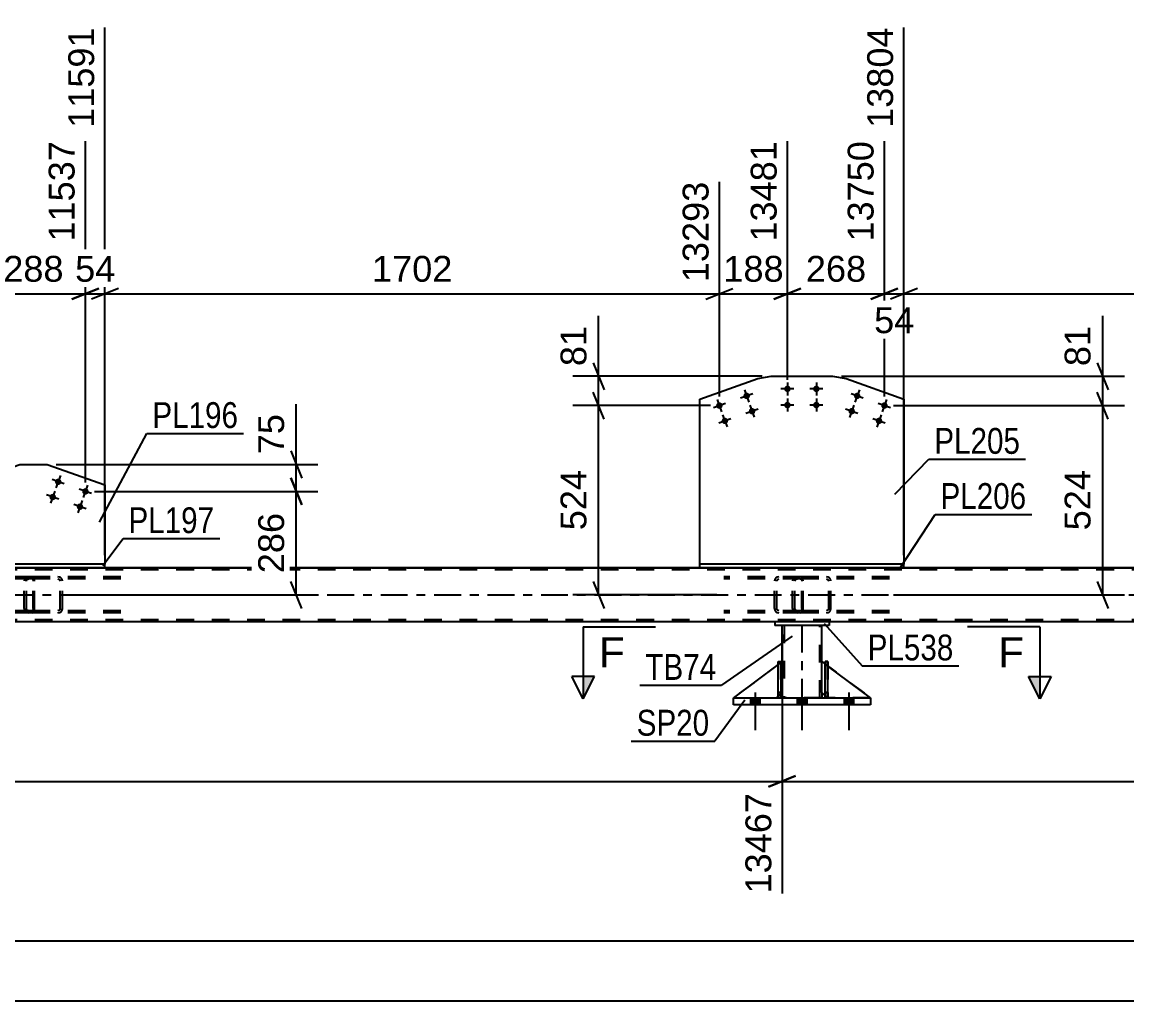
# Model space of a CAD drawing. Header units: millimetres. Extents: x 0 to 1189, y 0 to 841.
# Drawn here: x 519 to 641.4, y 340.8 to 449.3 of the extents above; entities that cross this region are included whole.
import ezdxf

# ---------------------------------------------------------------- set-up
doc = ezdxf.new("R2010")
doc.units = ezdxf.units.MM
doc.linetypes.add('DXK_LINE_DOT2', pattern=[3.9198, 1.9599, -1.9599])
doc.linetypes.add('DXK_LINE_DOT3', pattern=[5.9187, 2.979, -0.9799, 0.9799, -0.9799])
doc.styles.add('Arial', font='ARIAL.TTF', dxfattribs={"height": 0.2})
doc.styles.add('Arial Narrow', font='ARIALN.TTF', dxfattribs={"height": 0.2})

# ---------------------------------------------------------------- blocks, each defined once
blk = doc.blocks.new('Part-203770571-2530 - 2383')
at = {"color": 7, "linetype": 'DXK_LINE_DOT2'}
for p, q in [((608.24, 378.42), (607.92, 378.42)), ((607.92, 375.02), (607.92, 378.42)), ((607.92, 378.42), (607.92, 374.42)), ((608.24, 378.42), (608.24, 375.02)), ((608.24, 374.42), (608.24, 378.42)), ((608.24, 375.02), (607.92, 375.02)), ((607.92, 374.42), (607.92, 375.02)), ((608.24, 375.02), (608.24, 374.42)), ((608.24, 374.42), (607.92, 374.42)), ((608.24, 374.42), (608.24, 374.42))]:
    blk.add_line(p, q, dxfattribs=at)
blk = doc.blocks.new('Bolt-203770571-2579 - 2383')
at = {"linetype": 'Continuous'}
for points in [[(523.3, 398.23, -1), (522.63, 398.47, -1)], [(522.7, 396.54, -1), (522.02, 396.78, -1)], [(526.32, 397.16, -1), (525.64, 397.4, -1)], [(525.72, 395.47, -1), (525.04, 395.71, -1)]]:
    blk.add_hatch(color=1, dxfattribs=at).paths.add_polyline_path(points)
at = {"color": 1, "linetype": 'Continuous'}
for p, q in [((523.21, 399.03), (522.72, 397.67)), ((523.64, 398.11), (522.29, 398.59)), ((526.22, 397.96), (525.74, 396.6)), ((523.04, 396.41), (521.68, 396.9)), ((522.6, 397.33), (522.12, 395.98)), ((526.66, 397.04), (525.3, 397.52)), ((526.06, 395.35), (524.7, 395.83)), ((525.62, 396.26), (525.14, 394.91))]:
    blk.add_line(p, q, dxfattribs=at)
blk = doc.blocks.new('Part-203770571-2462 - 2383')
at = {"color": 7, "linetype": 'DXK_LINE_DOT2'}
for p, q in [((602.72, 378.42), (603.04, 378.42)), ((602.72, 375.02), (602.72, 378.42)), ((602.72, 378.42), (602.72, 374.42)), ((603.04, 378.42), (603.04, 375.02)), ((603.04, 374.42), (603.04, 378.33)), ((603.04, 375.02), (602.72, 375.02)), ((602.72, 374.42), (602.72, 375.02)), ((603.04, 375.02), (603.04, 374.42)), ((603.04, 374.42), (602.72, 374.42)), ((603.04, 374.42), (603.04, 374.42))]:
    blk.add_line(p, q, dxfattribs=at)
blk = doc.blocks.new('Part-203770571-2464 - 2383')
at = {"color": 2, "linetype": 'Continuous'}
for p, q in [((602.72, 374.42), (602.72, 378.42)), ((602.72, 378.42), (603.04, 378.42)), ((603.04, 374.42), (603.04, 378.42)), ((602.72, 374.42), (602.72, 374.42)), ((603.04, 374.42), (602.72, 374.42))]:
    blk.add_line(p, q, dxfattribs=at)
at = {"color": 7, "linetype": 'DXK_LINE_DOT2'}
for p, q in [((602.72, 378.42), (602.72, 375.02)), ((603.04, 375.02), (603.04, 378.42)), ((602.72, 375.02), (602.72, 374.42)), ((602.72, 375.02), (603.04, 375.02)), ((603.04, 374.42), (603.04, 375.02)), ((602.72, 374.42), (602.72, 374.42)), ((602.72, 374.42), (602.72, 374.42)), ((603.04, 374.42), (603.04, 374.42))]:
    blk.add_line(p, q, dxfattribs=at)
blk = doc.blocks.new('Part-203770571-2400 - 2383')
at = {"color": 7, "linetype": 'DXK_LINE_DOT2'}
for p, q in [((604.36, 387.53), (604.32, 387.34)), ((604.32, 384.3), (604.32, 387.34)), ((604.57, 387.34), (604.59, 387.43)), ((604.57, 384.3), (604.57, 387.34)), ((604.59, 387.43), (604.65, 387.51)), ((604.83, 387.82), (604.63, 387.79)), ((604.65, 387.51), (604.73, 387.56)), ((604.73, 387.56), (604.83, 387.58)), ((615.06, 387.82), (604.83, 387.82)), ((615.06, 387.58), (604.83, 387.58)), ((608.26, 387.79), (608.06, 387.82)), ((608.06, 387.58), (608.16, 387.56)), ((608.16, 387.56), (608.24, 387.51)), ((608.24, 387.51), (608.3, 387.43)), ((608.3, 387.43), (608.32, 387.34)), ((608.32, 384.3), (608.32, 387.34)), ((608.57, 387.34), (608.53, 387.53)), ((608.57, 384.3), (608.57, 387.34)), ((604.32, 384.3), (604.36, 384.12)), ((604.59, 384.21), (604.57, 384.3)), ((608.32, 384.3), (608.3, 384.21)), ((608.53, 384.12), (608.57, 384.3)), ((604.65, 384.13), (604.59, 384.21)), ((604.63, 383.86), (604.83, 383.82)), ((604.73, 384.08), (604.65, 384.13)), ((604.83, 384.06), (604.73, 384.08)), ((615.06, 384.06), (604.83, 384.06)), ((615.06, 383.82), (604.83, 383.82)), ((608.16, 384.08), (608.06, 384.06)), ((608.06, 383.82), (608.26, 383.86)), ((608.24, 384.13), (608.16, 384.08)), ((608.3, 384.21), (608.24, 384.13))]:
    blk.add_line(p, q, dxfattribs=at)
for centre, start, end in [((604.81, 387.32), 110.7583, 155.68), ((608.08, 387.32), 24.32, 69.2417), ((604.81, 384.32), 204.32, 249.2417), ((608.08, 384.32), 290.7583, 335.68)]:
    blk.add_arc(centre, 0.496, start, end, dxfattribs=at)
blk = doc.blocks.new('Part-203770571-2401 - 2383')
at = {"color": 7, "linetype": 'DXK_LINE_DOT2'}
for p, q in [((519.22, 387.53), (519.18, 387.34)), ((519.18, 384.3), (519.18, 387.34)), ((519.44, 387.34), (519.46, 387.43)), ((519.44, 384.3), (519.44, 387.34)), ((519.46, 387.43), (519.51, 387.51)), ((519.69, 387.82), (519.5, 387.79)), ((519.51, 387.51), (519.6, 387.56)), ((519.6, 387.56), (519.69, 387.58)), ((529.92, 387.82), (519.69, 387.82)), ((529.92, 387.58), (519.69, 387.58)), ((523.12, 387.79), (522.93, 387.82)), ((522.93, 387.58), (523.03, 387.56)), ((523.03, 387.56), (523.11, 387.51)), ((523.11, 387.51), (523.16, 387.43)), ((523.16, 387.43), (523.18, 387.34)), ((523.18, 384.3), (523.18, 387.34)), ((523.44, 387.34), (523.4, 387.53)), ((523.44, 384.3), (523.44, 387.34)), ((519.18, 384.3), (519.22, 384.12)), ((519.46, 384.21), (519.44, 384.3)), ((523.18, 384.3), (523.16, 384.21)), ((523.4, 384.12), (523.44, 384.3)), ((519.51, 384.13), (519.46, 384.21)), ((519.5, 383.86), (519.69, 383.82)), ((519.6, 384.08), (519.51, 384.13)), ((519.69, 384.06), (519.6, 384.08)), ((529.92, 384.06), (519.69, 384.06)), ((529.92, 383.82), (519.69, 383.82)), ((523.03, 384.08), (522.93, 384.06)), ((522.93, 383.82), (523.12, 383.86)), ((523.11, 384.13), (523.03, 384.08)), ((523.16, 384.21), (523.11, 384.13))]:
    blk.add_line(p, q, dxfattribs=at)
for centre, start, end in [((519.67, 387.32), 110.7583, 155.68), ((522.95, 387.32), 24.32, 69.2417), ((519.67, 384.32), 204.32, 249.2417), ((522.95, 384.32), 290.7583, 335.68)]:
    blk.add_arc(centre, 0.496, start, end, dxfattribs=at)
blk = doc.blocks.new('Part-203770571-2532 - 2383')
at = {"color": 2, "linetype": 'Continuous'}
for p, q in [((607.92, 374.42), (607.92, 378.42)), ((607.92, 378.42), (608.24, 378.42)), ((608.24, 374.42), (608.24, 378.42)), ((607.92, 374.42), (607.92, 374.42)), ((608.24, 374.42), (607.92, 374.42))]:
    blk.add_line(p, q, dxfattribs=at)
at = {"color": 7, "linetype": 'DXK_LINE_DOT2'}
for p, q in [((607.92, 378.42), (607.92, 375.02)), ((608.24, 375.02), (608.24, 378.42)), ((607.92, 375.02), (607.92, 374.42)), ((607.92, 375.02), (608.24, 375.02)), ((608.24, 374.42), (608.24, 375.02)), ((607.92, 374.42), (607.92, 374.42)), ((607.92, 374.42), (607.92, 374.42)), ((608.24, 374.42), (608.24, 374.42))]:
    blk.add_line(p, q, dxfattribs=at)
blk = doc.blocks.new('Part-203770571-2489 - 2383')
at = {"color": 7, "linetype": 'DXK_LINE_DOT2'}
for p, q in [((603.16, 378.42), (597.76, 374.42)), ((603.16, 375.02), (603.16, 378.42)), ((603.16, 378.42), (603.16, 375.02)), ((602.56, 374.42), (603.16, 375.02)), ((603.16, 375.02), (602.56, 374.42)), ((603.16, 375.02), (603.16, 375.02)), ((597.76, 374.42), (602.56, 374.42))]:
    blk.add_line(p, q, dxfattribs=at)
blk = doc.blocks.new('Part-203770571-2431 - 2383')
at = {"color": 2, "linetype": 'Continuous'}
for p, q in [((608.36, 382.82), (602.36, 382.82)), ((602.36, 382.82), (602.36, 382.42)), ((608.36, 382.42), (602.36, 382.42)), ((608.36, 382.82), (608.36, 382.42))]:
    blk.add_line(p, q, dxfattribs=at)
blk = doc.blocks.new('Part-203770571-2436 - 2383')
at = {"color": 2, "linetype": 'Continuous'}
for p, q in [((616.65, 389.22), (594.05, 389.22)), ((594.05, 388.82), (594.05, 389.22)), ((616.65, 388.82), (616.65, 389.22)), ((616.65, 388.82), (594.05, 388.82))]:
    blk.add_line(p, q, dxfattribs=at)
blk = doc.blocks.new('Part-203770571-2461 - 2383')
at = {"color": 7, "linetype": 'DXK_LINE_DOT2'}
for p, q in [((603.04, 378.33), (602.72, 378.09)), ((603.16, 375.02), (603.16, 378.42)), ((603.16, 375.02), (602.56, 374.42)), ((603.04, 374.9), (602.72, 374.58)), ((597.76, 374.42), (597.76, 374.42)), ((597.76, 374.42), (602.56, 374.42))]:
    blk.add_line(p, q, dxfattribs=at)
at = {"color": 2, "linetype": 'Continuous'}
for p, q in [((603.16, 378.42), (603.04, 378.33)), ((603.16, 375.02), (603.16, 378.42)), ((602.72, 378.09), (597.76, 374.42)), ((602.72, 374.58), (602.56, 374.42)), ((603.16, 375.02), (603.04, 374.9)), ((603.16, 375.02), (603.16, 375.02))]:
    blk.add_line(p, q, dxfattribs=at)
blk = doc.blocks.new('Part-203770571-2479 - 2383')
at = {"color": 2, "linetype": 'Continuous'}
for p, q in [((603.16, 378.42), (603.16, 382.42)), ((607.56, 378.42), (607.56, 382.42)), ((603.16, 374.42), (603.16, 375.02)), ((607.56, 375.02), (607.56, 374.42))]:
    blk.add_line(p, q, dxfattribs=at)
at = {"color": 7, "linetype": 'DXK_LINE_DOT2'}
for p, q in [((607.56, 382.42), (603.16, 382.42)), ((603.4, 382.42), (603.4, 374.42)), ((607.32, 374.42), (607.32, 382.42)), ((603.16, 375.02), (603.16, 378.42)), ((607.56, 375.02), (607.56, 378.42)), ((607.56, 374.42), (603.16, 374.42))]:
    blk.add_line(p, q, dxfattribs=at)
at = {"color": 7, "linetype": 'DXK_LINE_DOT3'}
blk.add_line((605.36, 382.42), (605.36, 374.42), dxfattribs=at)
blk = doc.blocks.new('Part-203770571-2519 - 2383')
at = {"color": 2, "linetype": 'Continuous'}
for p, q in [((528.15, 389.22), (512.29, 389.22)), ((512.29, 388.82), (512.29, 389.22)), ((528.15, 388.82), (528.15, 389.22)), ((528.15, 388.82), (512.29, 388.82))]:
    blk.add_line(p, q, dxfattribs=at)
blk = doc.blocks.new('Part-203770571-2554 - 2383')
at = {"color": 2, "linetype": 'Continuous'}
for p, q in [((597.76, 373.62), (597.76, 374.42)), ((597.76, 374.42), (612.96, 374.42)), ((612.96, 373.62), (597.76, 373.62)), ((612.96, 374.42), (612.96, 373.62))]:
    blk.add_line(p, q, dxfattribs=at)
blk = doc.blocks.new('Part-203770571-2557 - 2383')
at = {"color": 7, "linetype": 'DXK_LINE_DOT2'}
for p, q in [((607.56, 375.02), (607.56, 378.42)), ((607.56, 378.42), (612.96, 374.42)), ((608.16, 374.42), (607.56, 375.02)), ((612.96, 374.42), (608.16, 374.42))]:
    blk.add_line(p, q, dxfattribs=at)
blk = doc.blocks.new('Part-203770571-2571 - 2383')
at = {"color": 2, "linetype": 'Continuous'}
for p, q in [((607.56, 375.02), (607.56, 378.42)), ((607.56, 378.42), (607.92, 378.16)), ((612.96, 374.42), (608.24, 377.92)), ((607.92, 374.67), (607.56, 375.02))]:
    blk.add_line(p, q, dxfattribs=at)
at = {"color": 7, "linetype": 'DXK_LINE_DOT2'}
for p, q in [((608.24, 377.92), (607.92, 378.16)), ((607.92, 374.67), (608.16, 374.42)), ((608.16, 374.42), (612.96, 374.42))]:
    blk.add_line(p, q, dxfattribs=at)
blk = doc.blocks.new('Bolt-203770571-2580 - 2383')
at = {"linetype": 'Continuous'}
for points in [[(599.64, 373.62), (600.68, 373.62), (600.68, 374.42), (599.64, 374.42)], [(599.64, 373.62), (600.68, 373.62), (600.68, 374.42), (599.64, 374.42)], [(599.64, 373.62), (600.68, 373.62), (600.68, 374.42), (599.64, 374.42)], [(604.84, 373.62), (605.88, 373.62), (605.88, 374.42), (604.84, 374.42)], [(604.84, 373.62), (605.88, 373.62), (605.88, 374.42), (604.84, 374.42)], [(610.04, 373.62), (611.08, 373.62), (611.08, 374.42), (610.04, 374.42)], [(610.04, 373.62), (611.08, 373.62), (611.08, 374.42), (610.04, 374.42)], [(610.04, 373.62), (611.08, 373.62), (611.08, 374.42), (610.04, 374.42)]]:
    blk.add_hatch(color=1, dxfattribs=at).paths.add_polyline_path(points)
at = {"color": 1, "linetype": 'Continuous'}
for p, q in [((600.16, 375.02), (600.16, 370.82)), ((600.16, 375.02), (600.16, 370.82)), ((600.16, 375.02), (600.16, 370.82)), ((605.36, 375.02), (605.36, 370.82)), ((605.36, 375.02), (605.36, 370.82)), ((610.56, 375.02), (610.56, 370.82)), ((610.56, 375.02), (610.56, 370.82)), ((610.56, 375.02), (610.56, 370.82)), ((599.64, 374.42), (599.64, 373.62)), ((599.64, 374.42), (599.64, 373.62)), ((599.64, 374.42), (599.64, 373.62)), ((600.68, 374.42), (600.68, 373.62)), ((600.68, 374.42), (600.68, 373.62)), ((600.68, 374.42), (600.68, 373.62)), ((604.84, 374.42), (604.84, 373.62)), ((604.84, 374.42), (604.84, 373.62)), ((605.88, 374.42), (605.88, 373.62)), ((605.88, 374.42), (605.88, 373.62)), ((610.04, 374.42), (610.04, 373.62)), ((610.04, 374.42), (610.04, 373.62)), ((610.04, 374.42), (610.04, 373.62)), ((611.08, 374.42), (611.08, 373.62)), ((611.08, 374.42), (611.08, 373.62)), ((611.08, 374.42), (611.08, 373.62))]:
    blk.add_line(p, q, dxfattribs=at)
blk = doc.blocks.new('Part-203770571-2638 - 2383')
at = {"color": 7, "linetype": 'DXK_LINE_DOT2'}
for p, q in [((741.84, 388.58), (79.28, 388.58)), ((87.28, 388.82), (741.84, 388.82)), ((528.15, 388.82), (512.29, 388.82)), ((616.65, 388.82), (594.05, 388.82)), ((741.84, 383.06), (79.28, 383.06)), ((741.84, 382.82), (176.68, 382.82)), ((608.36, 382.82), (602.36, 382.82))]:
    blk.add_line(p, q, dxfattribs=at)
at = {"color": 2, "linetype": 'Continuous'}
for p, q in [((594.05, 388.82), (528.15, 388.82)), ((682.56, 388.82), (616.65, 388.82)), ((602.36, 382.82), (352.95, 382.82)), ((737.84, 382.82), (608.36, 382.82))]:
    blk.add_line(p, q, dxfattribs=at)
at = {"color": 7, "linetype": 'DXK_LINE_DOT3'}
blk.add_line((79.28, 385.82), (741.84, 385.82), dxfattribs=at)
blk = doc.blocks.new('Part-203770571-2642 - 2383')
at = {"color": 7, "linetype": 'DXK_LINE_DOT2'}
for p, q in [((520.08, 387.82), (511.58, 387.82)), ((520.08, 387.58), (511.58, 387.58)), ((517.21, 387.53), (517.17, 387.34)), ((517.17, 384.3), (517.17, 387.34)), ((517.42, 387.34), (517.44, 387.43)), ((517.42, 384.3), (517.42, 387.34)), ((517.44, 387.43), (517.49, 387.51)), ((517.67, 387.82), (517.48, 387.79)), ((517.49, 387.51), (517.58, 387.56)), ((517.58, 387.56), (517.67, 387.58)), ((519.18, 387.58), (519.18, 387.82)), ((520.18, 387.79), (520.08, 387.82)), ((520.08, 387.58), (520.13, 387.56)), ((520.13, 387.56), (520.18, 387.51)), ((520.27, 387.68), (520.18, 387.79)), ((520.18, 387.51), (520.2, 387.43)), ((520.2, 387.43), (520.21, 387.34)), ((520.21, 384.3), (520.21, 387.34)), ((520.33, 387.53), (520.27, 387.68)), ((520.35, 387.34), (520.33, 387.53)), ((520.35, 384.3), (520.35, 387.34)), ((517.17, 384.3), (517.21, 384.12)), ((517.44, 384.21), (517.42, 384.3)), ((520.21, 384.3), (520.2, 384.21)), ((520.33, 384.12), (520.35, 384.3)), ((520.08, 384.06), (511.58, 384.06)), ((520.08, 383.82), (511.58, 383.82)), ((517.49, 384.13), (517.44, 384.21)), ((517.48, 383.86), (517.67, 383.82)), ((517.58, 384.08), (517.49, 384.13)), ((517.67, 384.06), (517.58, 384.08)), ((519.18, 383.82), (519.18, 384.06)), ((520.13, 384.08), (520.08, 384.06)), ((520.08, 383.82), (520.18, 383.86)), ((520.18, 384.13), (520.13, 384.08)), ((520.2, 384.21), (520.18, 384.13)), ((520.18, 383.86), (520.27, 383.96)), ((520.27, 383.96), (520.33, 384.12))]:
    blk.add_line(p, q, dxfattribs=at)
for centre, start, end in [((517.66, 387.33), 111.1513, 156.1049), ((517.66, 384.32), 203.8951, 248.8487)]:
    blk.add_arc(centre, 0.492, start, end, dxfattribs=at)
blk = doc.blocks.new('Part-203770571-2643 - 2383')
at = {"color": 7, "linetype": 'DXK_LINE_DOT2'}
for p, q in [((605.21, 387.82), (596.71, 387.82)), ((605.21, 387.58), (596.71, 387.58)), ((602.34, 387.53), (602.3, 387.34)), ((602.3, 384.3), (602.3, 387.34)), ((602.56, 387.34), (602.57, 387.43)), ((602.56, 384.3), (602.56, 387.34)), ((602.57, 387.43), (602.63, 387.51)), ((602.81, 387.82), (602.61, 387.79)), ((602.63, 387.51), (602.71, 387.56)), ((602.71, 387.56), (602.81, 387.58)), ((604.32, 387.58), (604.32, 387.82)), ((605.32, 387.79), (605.21, 387.82)), ((605.21, 387.58), (605.27, 387.56)), ((605.27, 387.56), (605.31, 387.51)), ((605.31, 387.51), (605.34, 387.43)), ((605.4, 387.68), (605.32, 387.79)), ((605.34, 387.43), (605.35, 387.34)), ((605.35, 384.3), (605.35, 387.34)), ((605.46, 387.53), (605.4, 387.68)), ((605.48, 387.34), (605.46, 387.53)), ((605.48, 384.3), (605.48, 387.34)), ((602.3, 384.3), (602.34, 384.12)), ((602.57, 384.21), (602.56, 384.3)), ((605.35, 384.3), (605.34, 384.21)), ((605.46, 384.12), (605.48, 384.3)), ((605.21, 384.06), (596.71, 384.06)), ((605.21, 383.82), (596.71, 383.82)), ((602.63, 384.13), (602.57, 384.21)), ((602.61, 383.86), (602.81, 383.82)), ((602.71, 384.08), (602.63, 384.13)), ((602.81, 384.06), (602.71, 384.08)), ((604.32, 383.82), (604.32, 384.06)), ((605.27, 384.08), (605.21, 384.06)), ((605.21, 383.82), (605.32, 383.86)), ((605.31, 384.13), (605.27, 384.08)), ((605.34, 384.21), (605.31, 384.13)), ((605.32, 383.86), (605.4, 383.96)), ((605.4, 383.96), (605.46, 384.12))]:
    blk.add_line(p, q, dxfattribs=at)
for centre, start, end in [((602.79, 387.33), 111.1513, 156.1049), ((602.79, 384.32), 203.8951, 248.8487)]:
    blk.add_arc(centre, 0.492, start, end, dxfattribs=at)
blk = doc.blocks.new('Part-203770571-2708 - 2383')
at = {"color": 2, "linetype": 'Continuous'}
for p, q in [((512.29, 398), (518.7, 400.27)), ((518.7, 400.27), (521.74, 400.27)), ((521.74, 400.27), (528.15, 398)), ((512.29, 389.22), (512.29, 398)), ((528.15, 398), (528.15, 389.22))]:
    blk.add_line(p, q, dxfattribs=at)
at = {"color": 7, "linetype": 'DXK_LINE_DOT2'}
blk.add_line((528.15, 389.22), (512.29, 389.22), dxfattribs=at)
blk = doc.blocks.new('Part-203770571-2719 - 2383')
at = {"color": 2, "linetype": 'Continuous'}
for p, q in [((600.46, 409.79), (601.95, 410.05)), ((601.95, 410.05), (608.75, 410.05)), ((608.75, 410.05), (610.25, 409.79)), ((594.05, 407.52), (600.46, 409.79)), ((610.25, 409.79), (616.65, 407.51)), ((594.05, 389.22), (594.05, 407.52)), ((616.65, 407.51), (616.65, 389.22))]:
    blk.add_line(p, q, dxfattribs=at)
at = {"color": 7, "linetype": 'DXK_LINE_DOT2'}
blk.add_line((616.65, 389.22), (594.05, 389.22), dxfattribs=at)
blk = doc.blocks.new('Bolt-203770571-2720 - 2383')
at = {"linetype": 'Continuous'}
for points in [[(599.57, 407.99, -1), (598.89, 407.75, -1)], [(596.55, 406.92, -1), (595.87, 406.68, -1)], [(600.17, 406.29, -1), (599.49, 406.05, -1)], [(597.15, 405.22, -1), (596.48, 404.98, -1)]]:
    blk.add_hatch(color=1, dxfattribs=at).paths.add_polyline_path(points)
at = {"color": 1, "linetype": 'Continuous'}
for p, q in [((599.91, 408.11), (598.55, 407.63)), ((598.99, 408.55), (599.47, 407.19)), ((596.89, 407.04), (595.54, 406.56)), ((595.97, 407.48), (596.45, 406.12)), ((600.51, 406.41), (599.15, 405.93)), ((599.59, 406.85), (600.07, 405.5)), ((597.49, 405.34), (596.14, 404.86)), ((596.57, 405.78), (597.06, 404.43))]:
    blk.add_line(p, q, dxfattribs=at)
blk = doc.blocks.new('Bolt-203770571-2721 - 2383')
at = {"linetype": 'Continuous'}
for points in [[(604.11, 408.65, -1), (603.39, 408.65, -1)], [(607.31, 408.65, -1), (606.59, 408.65, -1)], [(604.11, 406.85, -1), (603.39, 406.85, -1)], [(607.31, 406.85, -1), (606.59, 406.85, -1)]]:
    blk.add_hatch(color=1, dxfattribs=at).paths.add_polyline_path(points)
at = {"color": 1, "linetype": 'Continuous'}
for p, q in [((603.75, 409.37), (603.75, 407.93)), ((606.95, 409.37), (606.95, 407.93)), ((604.47, 408.65), (603.03, 408.65)), ((603.75, 407.57), (603.75, 406.13)), ((607.67, 408.65), (606.23, 408.65)), ((606.95, 407.57), (606.95, 406.13)), ((604.47, 406.85), (603.03, 406.85)), ((607.67, 406.85), (606.23, 406.85))]:
    blk.add_line(p, q, dxfattribs=at)
blk = doc.blocks.new('Bolt-203770571-2722 - 2383')
at = {"linetype": 'Continuous'}
for points in [[(611.81, 407.75, -1), (611.14, 407.99, -1)], [(611.21, 406.05, -1), (610.53, 406.29, -1)], [(614.83, 406.68, -1), (614.15, 406.92, -1)], [(614.23, 404.98, -1), (613.55, 405.22, -1)]]:
    blk.add_hatch(color=1, dxfattribs=at).paths.add_polyline_path(points)
at = {"color": 1, "linetype": 'Continuous'}
for p, q in [((612.15, 407.63), (610.8, 408.11)), ((611.72, 408.54), (611.23, 407.19)), ((611.55, 405.93), (610.19, 406.41)), ((611.11, 406.85), (610.63, 405.49)), ((615.17, 406.56), (613.81, 407.04)), ((614.73, 407.47), (614.25, 406.12)), ((614.57, 404.86), (613.21, 405.34)), ((614.13, 405.78), (613.65, 404.42))]:
    blk.add_line(p, q, dxfattribs=at)
blk = doc.blocks.new('StraightDimension-203770571-2778 - 2383')
at = {"color": 7, "linetype": 'Continuous'}
for p, q in [((603.16, 381.42), (603.16, 352.73)), ((604.66, 365.75), (601.66, 364.55)), ((603.16, 365.15), (741.84, 365.15))]:
    blk.add_line(p, q, dxfattribs=at)
blk = doc.blocks.new('StraightDimension-203770571-34996 - 2383')
at = {"color": 7, "linetype": 'Continuous'}
for p, q in [((603.75, 409.65), (603.75, 436.09)), ((596.21, 407.8), (596.21, 431.59)), ((594.71, 418.57), (597.71, 419.77)), ((596.21, 419.17), (603.75, 419.17)), ((605.25, 419.77), (602.25, 418.57))]:
    blk.add_line(p, q, dxfattribs=at)
at = {"color": 0}
blk.add_wipeout([(603.92, 419.92), (603.92, 424.12), (596.05, 424.12), (596.05, 419.92)], dxfattribs=at)
at = {"color": 3, "style": 'Arial'}
blk.add_text('188', height=2.865, dxfattribs=at).set_placement((596.65, 420.52))
at = {"color": 0, "linetype": 'Continuous'}
blk.add_wipeout([(603.15, 436.69), (598.95, 436.69), (598.95, 424.37), (603.15, 424.37)], dxfattribs=at)
at = {"color": 3, "linetype": 'Continuous', "style": 'Arial'}
blk.add_text('13481', height=2.865, rotation=90.0002, dxfattribs=at).set_placement((602.55, 424.97))
blk = doc.blocks.new('StraightDimension-203770571-34995 - 2383')
at = {"color": 7, "linetype": 'Continuous'}
for p, q in [((603.75, 409.65), (603.75, 436.09)), ((614.49, 407.8), (614.49, 436.09)), ((602.25, 418.57), (605.25, 419.77)), ((603.75, 419.17), (614.49, 419.17)), ((615.99, 419.77), (612.99, 418.57))]:
    blk.add_line(p, q, dxfattribs=at)
at = {"color": 0}
blk.add_wipeout([(613.06, 419.92), (613.06, 424.12), (605.19, 424.12), (605.19, 419.92)], dxfattribs=at)
at = {"color": 3, "style": 'Arial'}
blk.add_text('268', height=2.865, dxfattribs=at).set_placement((605.79, 420.52))
at = {"color": 0, "linetype": 'Continuous'}
blk.add_wipeout([(613.89, 436.69), (609.69, 436.69), (609.69, 424.37), (613.89, 424.37)], dxfattribs=at)
at = {"color": 3, "linetype": 'Continuous', "style": 'Arial'}
blk.add_text('13750', height=2.865, rotation=90.0002, dxfattribs=at).set_placement((613.29, 424.97))
blk = doc.blocks.new('StraightDimension-203770571-34994 - 2383')
at = {"color": 7, "linetype": 'Continuous'}
for p, q in [((616.65, 390.22), (616.65, 448.69)), ((614.49, 407.8), (614.49, 436.09)), ((612.99, 418.57), (615.99, 419.77)), ((614.49, 419.17), (616.65, 419.17)), ((618.15, 419.77), (615.15, 418.57))]:
    blk.add_line(p, q, dxfattribs=at)
at = {"color": 0, "linetype": 'Continuous'}
blk.add_wipeout([(616.05, 449.29), (611.85, 449.29), (611.85, 436.97), (616.05, 436.97)], dxfattribs=at)
at = {"color": 0}
blk.add_wipeout([(618.4, 414.22), (618.4, 418.42), (612.75, 418.42), (612.75, 414.22)], dxfattribs=at)
at = {"color": 3, "linetype": 'Continuous', "style": 'Arial'}
blk.add_text('13804', height=2.865, rotation=90.0002, dxfattribs=at).set_placement((615.45, 437.57))
at = {"color": 3, "style": 'Arial'}
blk.add_text('54', height=2.865, dxfattribs=at).set_placement((613.35, 414.82))
blk = doc.blocks.new('StraightDimension-203770571-35534 - 2383')
at = {"color": 7, "linetype": 'Continuous'}
for p, q in [((582.83, 410.05), (582.83, 416.75)), ((582.83, 410.05), (582.83, 416.75)), ((582.23, 411.55), (583.43, 408.55)), ((600.95, 410.05), (579.98, 410.05)), ((582.83, 406.8), (582.83, 410.05)), ((583.43, 405.3), (582.23, 408.3)), ((595.21, 406.8), (579.98, 406.8))]:
    blk.add_line(p, q, dxfattribs=at)
at = {"color": 0}
blk.add_wipeout([(582.08, 416.22), (577.88, 416.22), (577.88, 410.57), (582.08, 410.57)], dxfattribs=at)
at = {"color": 3, "style": 'Arial'}
blk.add_text('81', height=2.865, rotation=90.0002, dxfattribs=at).set_placement((581.48, 411.17))
blk = doc.blocks.new('StraightDimension-203770571-34999 - 2383')
at = {"color": 7, "linetype": 'Continuous'}
for p, q in [((525.98, 398.28), (525.98, 436.09)), ((514.46, 398.28), (514.46, 431.59)), ((512.96, 418.57), (515.96, 419.77)), ((514.46, 419.17), (525.98, 419.17)), ((527.48, 419.77), (524.48, 418.57))]:
    blk.add_line(p, q, dxfattribs=at)
at = {"color": 0}
blk.add_wipeout([(524.15, 419.92), (524.15, 424.12), (516.28, 424.12), (516.28, 419.92)], dxfattribs=at)
at = {"color": 3, "style": 'Arial'}
blk.add_text('288', height=2.865, dxfattribs=at).set_placement((516.88, 420.52))
at = {"color": 0, "linetype": 'Continuous'}
blk.add_wipeout([(525.38, 436.69), (521.18, 436.69), (521.18, 424.37), (525.38, 424.37)], dxfattribs=at)
at = {"color": 3, "linetype": 'Continuous', "style": 'Arial'}
blk.add_text('11537', height=2.865, rotation=90.0002, dxfattribs=at).set_placement((524.78, 424.97))
blk = doc.blocks.new('StraightDimension-203770571-2767 - 2383')
at = {"color": 7, "linetype": 'Continuous'}
blk.add_line((66.38, 340.83), (742.64, 340.83), dxfattribs=at)
blk = doc.blocks.new('StraightDimension-203770571-2791 - 2383')
at = {"color": 7, "linetype": 'Continuous'}
for p, q in [((603.16, 381.42), (603.16, 352.73)), ((347.75, 365.15), (603.16, 365.15)), ((601.66, 364.55), (604.66, 365.75))]:
    blk.add_line(p, q, dxfattribs=at)
at = {"color": 0, "linetype": 'Continuous'}
blk.add_wipeout([(602.56, 364.45), (598.36, 364.45), (598.36, 352.13), (602.56, 352.13)], dxfattribs=at)
at = {"color": 3, "linetype": 'Continuous', "style": 'Arial'}
blk.add_text('13467', height=2.865, rotation=90.0002, dxfattribs=at).set_placement((601.96, 352.73))
blk = doc.blocks.new('StraightDimension-203770571-35211 - 2383')
at = {"color": 7, "linetype": 'Continuous'}
blk.add_line((67.18, 347.49), (741.84, 347.49), dxfattribs=at)
blk = doc.blocks.new('StraightDimension-203770571-34993 - 2383')
at = {"color": 7, "linetype": 'Continuous'}
for p, q in [((616.65, 390.22), (616.65, 448.69)), ((684.72, 398.28), (684.72, 431.59)), ((618.15, 419.77), (615.15, 418.57)), ((616.65, 419.17), (684.72, 419.17)), ((683.22, 418.57), (686.22, 419.77))]:
    blk.add_line(p, q, dxfattribs=at)
at = {"color": 0}
blk.add_wipeout([(655.74, 419.92), (655.74, 424.12), (645.64, 424.12), (645.64, 419.92)], dxfattribs=at)
at = {"color": 3, "style": 'Arial'}
blk.add_text('1702', height=2.865, dxfattribs=at).set_placement((646.24, 420.52))
at = {"color": 0, "linetype": 'Continuous'}
blk.add_wipeout([(684.12, 432.19), (679.92, 432.19), (679.92, 419.87), (684.12, 419.87)], dxfattribs=at)
at = {"color": 3, "linetype": 'Continuous', "style": 'Arial'}
blk.add_text('15506', height=2.865, rotation=90.0002, dxfattribs=at).set_placement((683.52, 420.47))
blk = doc.blocks.new('StraightDimension-203770571-34997 - 2383')
at = {"color": 7, "linetype": 'Continuous'}
for p, q in [((528.15, 390.22), (528.15, 448.69)), ((596.21, 407.8), (596.21, 431.59)), ((529.65, 419.77), (526.65, 418.57)), ((528.15, 419.17), (596.21, 419.17)), ((594.71, 418.57), (597.71, 419.77))]:
    blk.add_line(p, q, dxfattribs=at)
at = {"color": 0}
blk.add_wipeout([(567.23, 419.92), (567.23, 424.12), (557.13, 424.12), (557.13, 419.92)], dxfattribs=at)
at = {"color": 3, "style": 'Arial'}
blk.add_text('1702', height=2.865, dxfattribs=at).set_placement((557.73, 420.52))
at = {"color": 0, "linetype": 'Continuous'}
blk.add_wipeout([(595.61, 432.19), (591.41, 432.19), (591.41, 419.87), (595.61, 419.87)], dxfattribs=at)
at = {"color": 3, "linetype": 'Continuous', "style": 'Arial'}
blk.add_text('13293', height=2.865, rotation=90.0002, dxfattribs=at).set_placement((595.01, 420.47))
blk = doc.blocks.new('StraightDimension-203770571-34998 - 2383')
at = {"color": 7, "linetype": 'Continuous'}
for p, q in [((528.15, 390.22), (528.15, 448.69)), ((525.98, 398.28), (525.98, 436.09)), ((524.48, 418.57), (527.48, 419.77)), ((525.98, 419.17), (528.15, 419.17)), ((529.65, 419.77), (526.65, 418.57))]:
    blk.add_line(p, q, dxfattribs=at)
at = {"color": 0, "linetype": 'Continuous'}
blk.add_wipeout([(527.55, 449.29), (523.35, 449.29), (523.35, 436.97), (527.55, 436.97)], dxfattribs=at)
at = {"color": 0}
blk.add_wipeout([(529.89, 419.92), (529.89, 424.12), (524.24, 424.12), (524.24, 419.92)], dxfattribs=at)
at = {"color": 3, "linetype": 'Continuous', "style": 'Arial'}
blk.add_text('11591', height=2.865, rotation=90.0002, dxfattribs=at).set_placement((526.95, 437.57))
at = {"color": 3, "style": 'Arial'}
blk.add_text('54', height=2.865, dxfattribs=at).set_placement((524.84, 420.52))
blk = doc.blocks.new('StraightDimension-203770571-35647 - 2383')
at = {"color": 7, "linetype": 'Continuous'}
for p, q in [((549.34, 400.27), (549.34, 406.97)), ((549.34, 400.27), (549.34, 406.97)), ((548.74, 401.77), (549.94, 398.77)), ((522.74, 400.27), (551.74, 400.27)), ((549.34, 397.28), (549.34, 400.27)), ((549.94, 395.78), (548.74, 398.78)), ((526.98, 397.28), (551.74, 397.28))]:
    blk.add_line(p, q, dxfattribs=at)
at = {"color": 0}
blk.add_wipeout([(548.59, 406.45), (544.39, 406.45), (544.39, 400.8), (548.59, 400.8)], dxfattribs=at)
at = {"color": 3, "style": 'Arial'}
blk.add_text('75', height=2.865, rotation=90.0002, dxfattribs=at).set_placement((547.99, 401.4))
blk = doc.blocks.new('StraightDimension-203770571-35648 - 2383')
at = {"color": 7, "linetype": 'Continuous'}
for p, q in [((548.74, 398.78), (549.94, 395.78)), ((526.98, 397.28), (551.74, 397.28)), ((549.34, 385.82), (549.34, 397.28)), ((549.94, 384.32), (548.74, 387.32)), ((526.22, 385.82), (551.74, 385.82))]:
    blk.add_line(p, q, dxfattribs=at)
at = {"color": 0}
blk.add_wipeout([(548.59, 395.49), (544.39, 395.49), (544.39, 387.62), (548.59, 387.62)], dxfattribs=at)
at = {"color": 3, "style": 'Arial'}
blk.add_text('286', height=2.865, rotation=90.0002, dxfattribs=at).set_placement((547.99, 388.22))
blk = doc.blocks.new('StraightDimension-203770571-35535 - 2383')
at = {"color": 7, "linetype": 'Continuous'}
for p, q in [((583.43, 405.3), (582.23, 408.3)), ((595.21, 406.8), (579.98, 406.8)), ((582.83, 385.82), (582.83, 406.8)), ((582.23, 387.32), (583.43, 384.32)), ((595.94, 385.82), (579.98, 385.82))]:
    blk.add_line(p, q, dxfattribs=at)
at = {"color": 0}
blk.add_wipeout([(582.08, 400.25), (577.88, 400.25), (577.88, 392.38), (582.08, 392.38)], dxfattribs=at)
at = {"color": 3, "style": 'Arial'}
blk.add_text('524', height=2.865, rotation=90.0002, dxfattribs=at).set_placement((581.48, 392.98))
blk = doc.blocks.new('StraightDimension-203770571-35620 - 2383')
at = {"color": 7, "linetype": 'Continuous'}
for p, q in [((638.67, 410.05), (638.67, 416.75)), ((638.67, 410.05), (638.67, 416.75)), ((638.07, 411.55), (639.27, 408.55)), ((609.75, 410.05), (641.07, 410.05)), ((638.67, 406.8), (638.67, 410.05)), ((639.27, 405.3), (638.07, 408.3)), ((615.49, 406.8), (641.07, 406.8))]:
    blk.add_line(p, q, dxfattribs=at)
at = {"color": 0}
blk.add_wipeout([(637.92, 416.22), (633.72, 416.22), (633.72, 410.57), (637.92, 410.57)], dxfattribs=at)
at = {"color": 3, "style": 'Arial'}
blk.add_text('81', height=2.865, rotation=90.0002, dxfattribs=at).set_placement((637.32, 411.17))
blk = doc.blocks.new('StraightDimension-203770571-35621 - 2383')
at = {"color": 7, "linetype": 'Continuous'}
for p, q in [((639.27, 405.3), (638.07, 408.3)), ((615.49, 406.8), (641.07, 406.8)), ((638.67, 385.82), (638.67, 406.8)), ((638.07, 387.32), (639.27, 384.32)), ((615.49, 385.82), (641.07, 385.82))]:
    blk.add_line(p, q, dxfattribs=at)
at = {"color": 0}
blk.add_wipeout([(637.92, 400.24), (633.72, 400.24), (633.72, 392.37), (637.92, 392.37)], dxfattribs=at)
at = {"color": 3, "style": 'Arial'}
blk.add_text('524', height=2.865, rotation=90.0002, dxfattribs=at).set_placement((637.32, 392.97))
blk = doc.blocks.new('Mark-203770571-2475 - 2383')
at = {"color": 0}
blk.add_wipeout([(595.86, 376.4), (595.86, 379.4), (588.01, 379.4), (588.01, 376.4)], dxfattribs=at)
blk.add_wipeout([(595.86, 376.4), (595.86, 379.4), (588.01, 379.4), (588.01, 376.4)], dxfattribs=at)
at = {"color": 30, "linetype": 'Continuous'}
for p in [(604.28, 381.25), (587.41, 375.8)]:
    blk.add_line(p, (596.46, 375.8), dxfattribs=at)
at = {"color": 3, "style": 'Arial Narrow'}
blk.add_text('TB74', height=2.863, dxfattribs=at).set_placement((588.01, 376.4))
blk = doc.blocks.new('Mark-203770571-2427 - 2383')
at = {"color": 0}
blk.add_wipeout([(622.15, 378.56), (622.15, 381.56), (612.64, 381.56), (612.64, 378.56)], dxfattribs=at)
blk.add_wipeout([(622.15, 378.56), (622.15, 381.56), (612.64, 381.56), (612.64, 378.56)], dxfattribs=at)
at = {"color": 30, "linetype": 'Continuous'}
for p, q in [((607.81, 382.65), (612.04, 377.96)), ((612.04, 377.96), (622.75, 377.96))]:
    blk.add_line(p, q, dxfattribs=at)
at = {"color": 3, "style": 'Arial Narrow'}
blk.add_text('PL538', height=2.863, dxfattribs=at).set_placement((612.64, 378.56))
blk = doc.blocks.new('Mark-203770571-2432 - 2383')
at = {"color": 0}
blk.add_wipeout([(630.21, 395.34), (630.21, 398.34), (620.71, 398.34), (620.71, 395.34)], dxfattribs=at)
blk.add_wipeout([(630.21, 395.34), (630.21, 398.34), (620.71, 398.34), (620.71, 395.34)], dxfattribs=at)
at = {"color": 30, "linetype": 'Continuous'}
for p, q in [((616.31, 388.94), (620.11, 394.74)), ((620.11, 394.74), (630.81, 394.74))]:
    blk.add_line(p, q, dxfattribs=at)
at = {"color": 3, "style": 'Arial Narrow'}
blk.add_text('PL206', height=2.863, dxfattribs=at).set_placement((620.71, 395.34))
blk = doc.blocks.new('Mark-203770571-2515 - 2383')
at = {"color": 0}
blk.add_wipeout([(540.26, 392.66), (540.26, 395.66), (530.75, 395.66), (530.75, 392.66)], dxfattribs=at)
blk.add_wipeout([(540.26, 392.66), (540.26, 395.66), (530.75, 395.66), (530.75, 392.66)], dxfattribs=at)
at = {"color": 30, "linetype": 'Continuous'}
for p, q in [((527.92, 389.09), (530.15, 392.06)), ((530.15, 392.06), (540.86, 392.06))]:
    blk.add_line(p, q, dxfattribs=at)
at = {"color": 3, "style": 'Arial Narrow'}
blk.add_text('PL197', height=2.863, dxfattribs=at).set_placement((530.75, 392.66))
blk = doc.blocks.new('Mark-203770571-2550 - 2383')
at = {"color": 0}
blk.add_wipeout([(595.09, 370.22), (595.09, 373.22), (587.05, 373.22), (587.05, 370.22)], dxfattribs=at)
blk.add_wipeout([(595.09, 370.22), (595.09, 373.22), (587.05, 373.22), (587.05, 370.22)], dxfattribs=at)
at = {"color": 30, "linetype": 'Continuous'}
for p in [(599.02, 374.15), (586.45, 369.62)]:
    blk.add_line(p, (595.69, 369.62), dxfattribs=at)
at = {"color": 3, "style": 'Arial Narrow'}
blk.add_text('SP20', height=2.863, dxfattribs=at).set_placement((587.05, 370.22))
blk = doc.blocks.new('SectionMark-203770571-2960 - 2383')
at = {"linetype": 'Continuous'}
for points in [[(581.12, 376.79), (582.37, 376.79), (581.12, 374.29)], [(630.45, 376.79), (631.7, 376.79), (631.7, 374.29)]]:
    blk.add_hatch(color=6, dxfattribs=at).paths.add_polyline_path(points)
at = {"color": 6, "linetype": 'Continuous'}
for p, q in [((581.12, 382.29), (589.12, 382.29)), ((581.12, 382.29), (581.12, 374.29)), ((631.7, 382.29), (623.7, 382.29)), ((631.7, 382.29), (631.7, 374.29)), ((581.12, 374.29), (579.87, 376.79)), ((582.37, 376.79), (579.87, 376.79)), ((581.12, 374.29), (582.37, 376.79)), ((630.45, 376.79), (632.95, 376.79)), ((631.7, 374.29), (630.45, 376.79)), ((632.95, 376.79), (631.7, 374.29))]:
    blk.add_line(p, q, dxfattribs=at)
at = {"color": 0, "linetype": 'Continuous'}
for points in [[(585.72, 377.79), (585.72, 381.29), (582.87, 381.29), (582.87, 377.79)], [(629.95, 377.79), (629.95, 381.29), (627.1, 381.29), (627.1, 377.79)]]:
    blk.add_wipeout(points, dxfattribs=at)
at = {"color": 3, "linetype": 'Continuous', "style": 'Arial'}
for p in [(582.87, 377.79), (627.1, 377.79)]:
    blk.add_text('F', height=3.34, dxfattribs=at).set_placement(p)
blk = doc.blocks.new('Mark-203770571-32124 - 2383')
at = {"color": 0}
blk.add_wipeout([(629.53, 401.45), (629.53, 404.45), (620.02, 404.45), (620.02, 401.45)], dxfattribs=at)
blk.add_wipeout([(629.53, 401.45), (629.53, 404.45), (620.02, 404.45), (620.02, 401.45)], dxfattribs=at)
at = {"color": 30, "linetype": 'Continuous'}
for p, q in [((615.63, 396.97), (619.42, 400.85)), ((619.42, 400.85), (630.13, 400.85))]:
    blk.add_line(p, q, dxfattribs=at)
at = {"color": 3, "style": 'Arial Narrow'}
blk.add_text('PL205', height=2.863, dxfattribs=at).set_placement((620.02, 401.45))
blk = doc.blocks.new('Mark-203770571-32104 - 2383')
at = {"color": 0}
blk.add_wipeout([(542.9, 404.31), (542.9, 407.31), (533.4, 407.31), (533.4, 404.31)], dxfattribs=at)
blk.add_wipeout([(542.9, 404.31), (542.9, 407.31), (533.4, 407.31), (533.4, 404.31)], dxfattribs=at)
at = {"color": 30, "linetype": 'Continuous'}
for p, q in [((527.55, 393.88), (532.8, 403.71)), ((532.8, 403.71), (543.5, 403.71))]:
    blk.add_line(p, q, dxfattribs=at)
at = {"color": 3, "style": 'Arial Narrow'}
blk.add_text('PL196', height=2.863, dxfattribs=at).set_placement((533.4, 404.31))

msp = doc.modelspace()

# ---------------------------------------------------------------- block references
for name in ['Part-203770571-2719 - 2383', 'Bolt-203770571-2721 - 2383', 'Bolt-203770571-2720 - 2383', 'Bolt-203770571-2722 - 2383', 'Part-203770571-2708 - 2383', 'Bolt-203770571-2579 - 2383', 'Part-203770571-2519 - 2383', 'Part-203770571-2436 - 2383', 'Part-203770571-2638 - 2383', 'Part-203770571-2642 - 2383', 'Part-203770571-2401 - 2383', 'Part-203770571-2643 - 2383', 'Part-203770571-2400 - 2383', 'Part-203770571-2431 - 2383', 'Part-203770571-2479 - 2383', 'Part-203770571-2489 - 2383', 'Part-203770571-2461 - 2383', 'Part-203770571-2462 - 2383', 'Part-203770571-2464 - 2383', 'Part-203770571-2557 - 2383', 'Part-203770571-2571 - 2383', 'Part-203770571-2530 - 2383', 'Part-203770571-2532 - 2383', 'Bolt-203770571-2580 - 2383', 'Part-203770571-2554 - 2383']:
    msp.add_blockref(name, (0, 0))

# ---------------------------------------------------------------- next in the draw order: block references
for name in ['StraightDimension-203770571-34999 - 2383', 'StraightDimension-203770571-34996 - 2383', 'StraightDimension-203770571-2778 - 2383']:
    msp.add_blockref(name, (0, 0))

# ---------------------------------------------------------------- next in the draw order: block references
for name in ['StraightDimension-203770571-34995 - 2383', 'StraightDimension-203770571-35534 - 2383', 'Mark-203770571-2427 - 2383', 'StraightDimension-203770571-2767 - 2383']:
    msp.add_blockref(name, (0, 0))

# ---------------------------------------------------------------- next in the draw order: block references
for name in ['StraightDimension-203770571-34994 - 2383', 'StraightDimension-203770571-34997 - 2383', 'StraightDimension-203770571-2791 - 2383']:
    msp.add_blockref(name, (0, 0))

# ---------------------------------------------------------------- next in the draw order: block references
for name in ['StraightDimension-203770571-34998 - 2383', 'StraightDimension-203770571-34993 - 2383', 'StraightDimension-203770571-35535 - 2383', 'StraightDimension-203770571-35211 - 2383']:
    msp.add_blockref(name, (0, 0))

# ---------------------------------------------------------------- next in the draw order: block references
for name in ['StraightDimension-203770571-35620 - 2383', 'StraightDimension-203770571-35647 - 2383', 'Mark-203770571-2475 - 2383', 'Mark-203770571-2550 - 2383']:
    msp.add_blockref(name, (0, 0))

# ---------------------------------------------------------------- next in the draw order: block references
for name in ['StraightDimension-203770571-35621 - 2383', 'StraightDimension-203770571-35648 - 2383', 'SectionMark-203770571-2960 - 2383']:
    msp.add_blockref(name, (0, 0))

# ---------------------------------------------------------------- next in the draw order: block references
for name in ['Mark-203770571-2432 - 2383', 'Mark-203770571-2515 - 2383']:
    msp.add_blockref(name, (0, 0))

# ---------------------------------------------------------------- next in the draw order: block references
for name in ['Mark-203770571-32104 - 2383', 'Mark-203770571-32124 - 2383']:
    msp.add_blockref(name, (0, 0))

doc.saveas('drawing.dxf')
